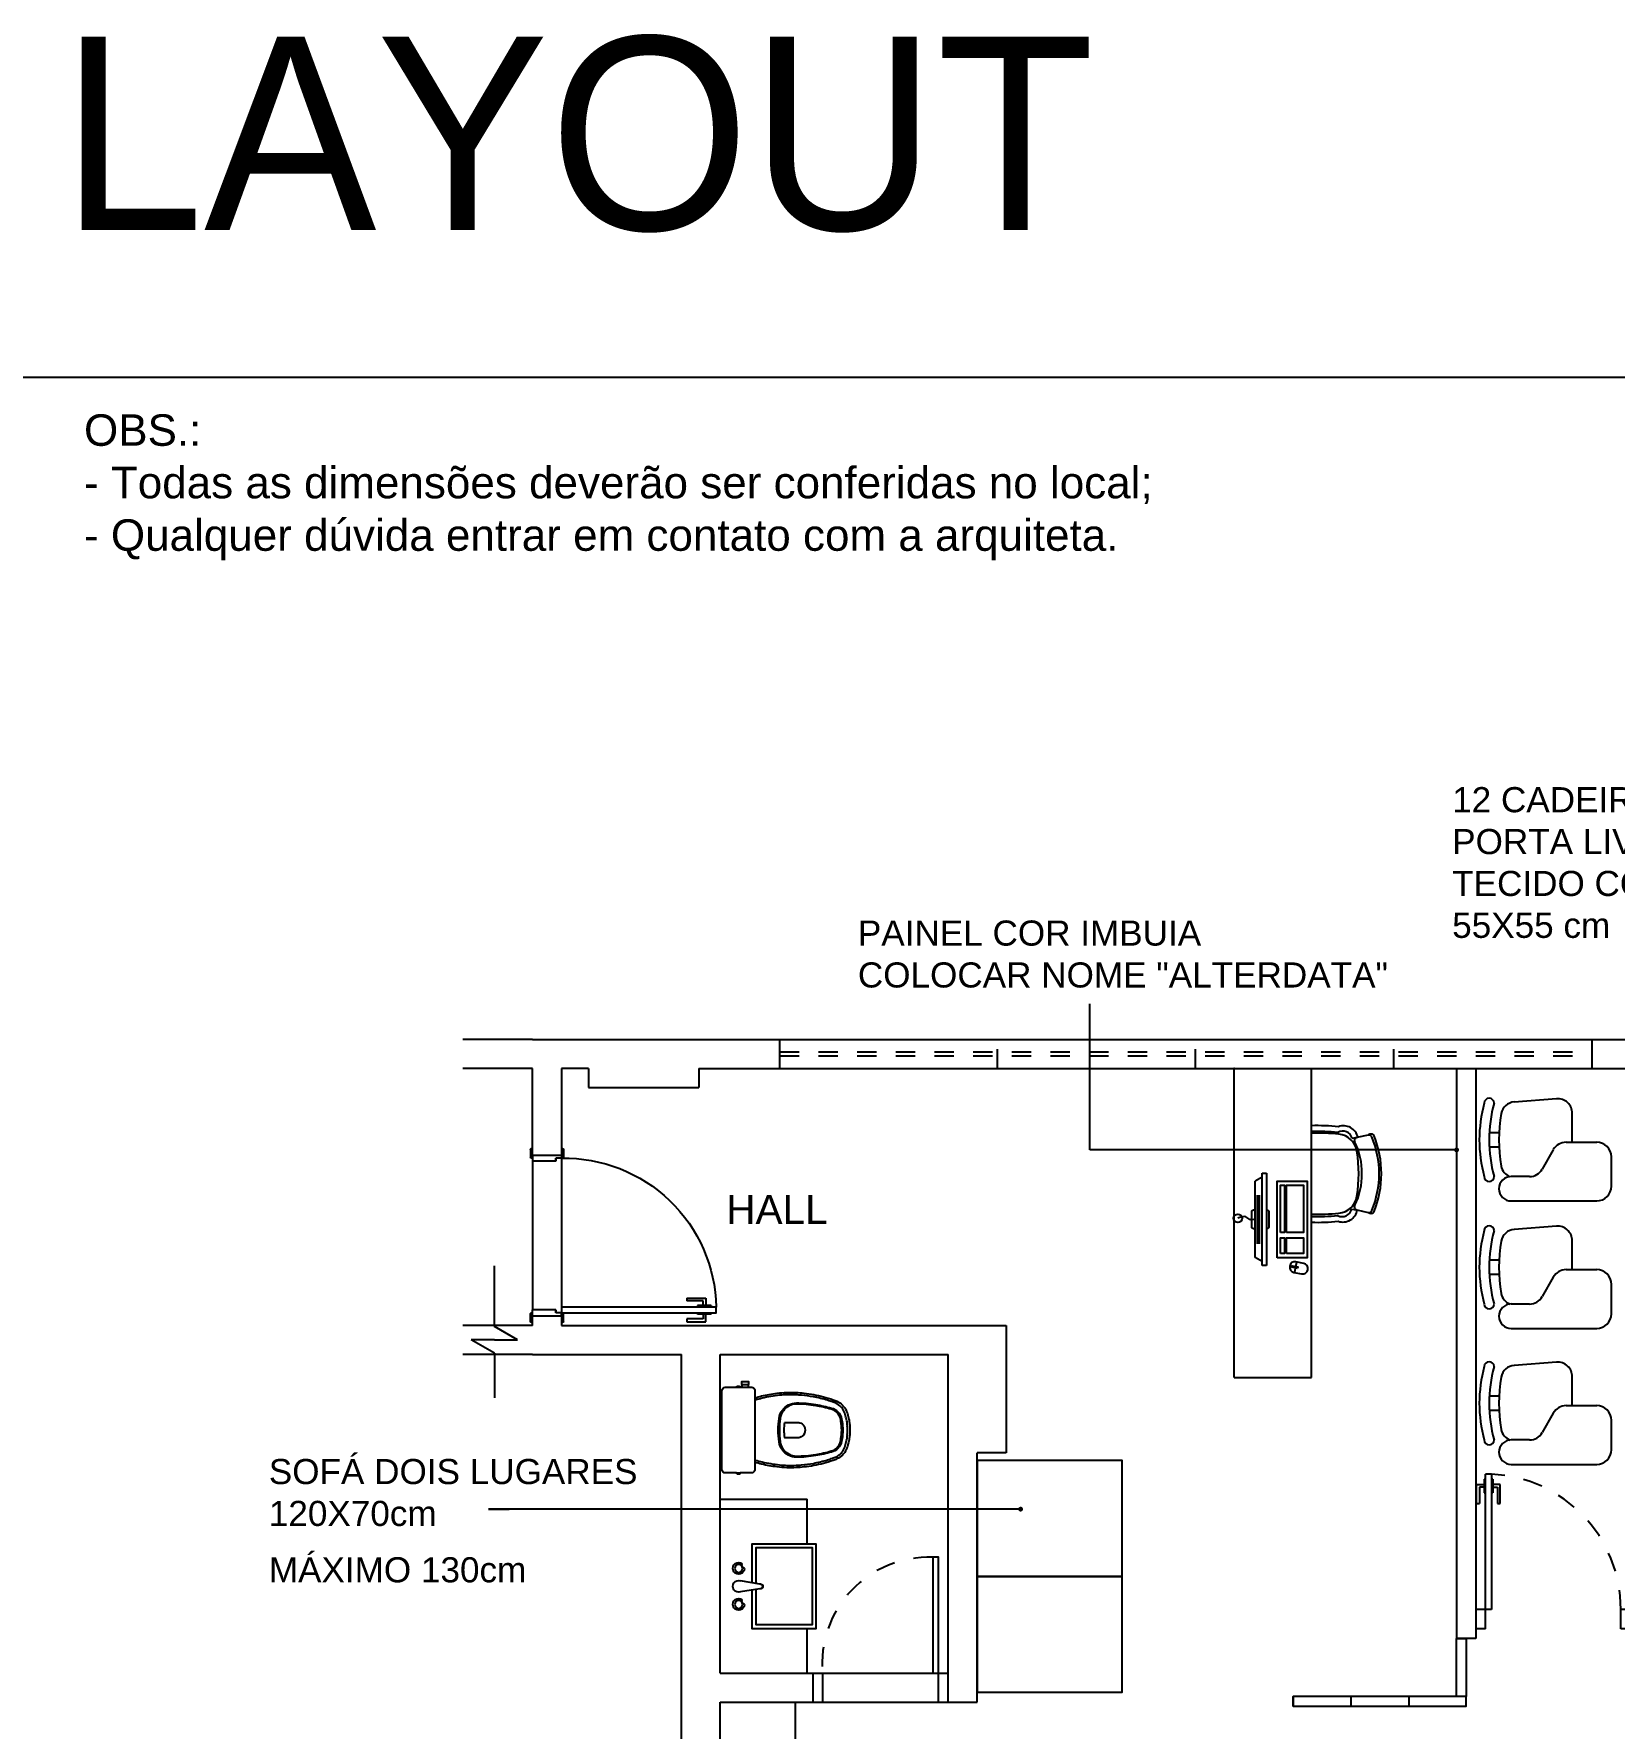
# Model space of a CAD drawing. Header units: millimetres. Extents: x 7034 to 7235, y -465 to -380.
# Drawn here: x 7082.37 to 7090.54, y -388.56 to -379.79 of the extents above; entities that cross this region are included whole.
import ezdxf

# ---------------------------------------------------------------- set-up
doc = ezdxf.new("R2010")
doc.units = ezdxf.units.MM
doc.header["$LTSCALE"] = 0.005
doc.linetypes.add('CONTINUO', pattern=[0])
doc.linetypes.add('DASHED', pattern=[19.05, 12.7, -6.35])
doc.layers.get('0').update_dxf_attribs({"linetype": 'CONTINUO'})
for name, color, linetype in [('- COTAS', 12, 'Continuous'), ('0-COTAS', 12, 'Continuous'), ('252', 252, 'Continuous'), ('ARQ-PEITORIAL', 4, 'Continuous'), ('ARQ-TEXTO', 3, 'Continuous'), ('ARQ_ALVENARIA', 6, 'Continuous'), ('ARQ_BLK_ESQUADR', 1, 'Continuous'), ('ARQ_ESQUADRIA', 5, 'Continuous'), ('ARQ_JANELAALTA', 150, 'DASHED'), ('ARQ_MOBILIARIO 1', 8, 'Continuous'), ('ARQ_SOLEIRA', 250, 'CONTINUO'), ('ARQ_TXT_AMBIENTE', 3, 'Continuous'), ('PORTA', 2, 'Continuous')]:
    doc.layers.add(name, color=color, linetype=linetype)
doc.layers.add('0-LAYOUT', color=250, linetype='Continuous', lineweight=25)
doc.layers.add('ARQ-TXT-GER', color=250, linetype='Continuous', lineweight=25)
doc.styles.add('50', font='ARIALN.TTF', dxfattribs={"height": 0.1})
doc.styles.add('ARIAL', font='arial.ttf', dxfattribs={"height": 2.5})
doc.styles.add('geometric', font='')
doc.styles.get("Standard").update_dxf_attribs({"font": 'arial.ttf'})
doc.styles.get('geometric').set_extended_font_data('Geometr415 Blk BT')
doc.dimstyles.new('50', dxfattribs={"dimscale": 0, "dimtxt": 0.1, "dimasz": 0.025, "dimexe": 0.05, "dimexo": 0.05, "dimgap": 0.01, "dimtad": 1, "dimdec": 0, "dimlfac": 100, "dimzin": 0, "dimdsep": 46, "dimtxsty": '50', "dimblk": 'DOT', "dimcen": 0.02, "dimclrd": 1, "dimclre": 1, "dimclrt": 7, "dimadec": 0, "dimazin": 0, "dimtfac": 1, "dimtdec": 0, "dimtofl": 0, "dimtmove": 2, "dimatfit": 2, "dimldrblk": 'DOT', "dimfxl": 0.05, "dimtolj": 1, "dimtzin": 0, "dimlwd": -1, "dimarcsym": 0})

# ---------------------------------------------------------------- blocks, each defined once
blk = doc.blocks.new('12110333')
at = {"layer": 'PORTA', "color": 1}
for p, q in [((-0.031, 0.7461), (0.008, 0.7461)), ((-0.031, 0.6481), (-0.031, 0.7461)), ((-0.017, 0.7321), (-0.017, 0.6621)), ((0.008, 0.7321), (-0.017, 0.7321)), ((0.008, 0.7741), (0.015, 0.7741)), ((0.008, 0.7741), (0.008, 0.7041)), ((0.008, 0.7041), (0.015, 0.7041)), ((0.052, 0.7741), (0.045, 0.7741)), ((0.052, 0.7041), (0.045, 0.7041)), ((0.052, 0.7741), (0.052, 0.7041)), ((0.091, 0.7461), (0.052, 0.7461)), ((0.052, 0.7321), (0.077, 0.7321)), ((0.077, 0.7321), (0.077, 0.6621)), ((0.091, 0.6481), (0.091, 0.7461)), ((-0.017, 0.6481), (-0.031, 0.6481)), ((-0.017, 0.6621), (-0.017, 0.6481)), ((-0.017, 0.6621), (-0.017, 0.6621)), ((0.077, 0.6621), (0.077, 0.6621)), ((0.077, 0.6621), (0.077, 0.6481)), ((0.091, 0.6481), (0.077, 0.6481)), ((0.815, 0), (0.015, 0)), ((0.8, -0.15), (0.03, -0.15))]:
    blk.add_line(p, q, dxfattribs=at)
at = {"layer": 'PORTA'}
for p, q in [((-0.035, 0.005), (-0.035, 0)), ((-0.03, 0.01), (0.01, 0.01)), ((0, 0), (0.015, 0)), ((0.015, 0), (0.015, -0.03)), ((0.815, 0.005), (0.815, 0)), ((0.83, 0), (0.815, 0)), ((0.815, 0), (0.815, -0.03)), ((0.86, 0.01), (0.82, 0.01)), ((0.865, 0.005), (0.865, 0)), ((0.03, -0.03), (0.015, -0.03)), ((0.015, -0.03), (0.03, -0.03)), ((0.03, -0.03), (0.03, -0.15)), ((0.815, -0.03), (0.8, -0.03)), ((0.8, -0.03), (0.815, -0.03)), ((0.8, -0.03), (0.8, -0.15)), ((-0.035, -0.15), (-0.035, -0.15)), ((-0.035, -0.15), (-0.035, -0.155)), ((-0.03, -0.16), (0.01, -0.16)), ((0, -0.15), (0.03, -0.15)), ((0.015, -0.15), (0.015, -0.155)), ((0.83, -0.15), (0.8, -0.15)), ((0.815, -0.15), (0.815, -0.155)), ((0.86, -0.16), (0.82, -0.16)), ((0.865, -0.15), (0.865, -0.155)), ((0.865, -0.15), (0.865, -0.15))]:
    blk.add_line(p, q, dxfattribs=at)
at = {"layer": 'PORTA', "color": 3}
blk.add_lwpolyline([(0.015, 0), (0.015, 0.8), (0.045, 0.8), (0.045, 0)], close=True, dxfattribs=at)
at = {"layer": 'PORTA', "color": 1}
blk.add_arc((0.03, 0.015), 0.7851, 358.90531, 88.90531, dxfattribs=at)
at = {"layer": 'PORTA'}
for centre, start, end in [((-0.03, 0.005), 90, 180), ((0.01, 0.005), 0, 90), ((0.82, 0.005), 90, 180), ((0.86, 0.005), 0, 90), ((-0.03, -0.155), 180, 270), ((0.01, -0.155), 270, 0), ((0.82, -0.155), 180, 270), ((0.86, -0.155), 270, 0)]:
    blk.add_arc(centre, 0.005, start, end, dxfattribs=at)
blk = doc.blocks.new('A$C778229A4')
at = {"layer": '0-LAYOUT', "linetype": 'Continuous'}
for p, q in [((557, 738), (252, 714)), ((671, 423), (671, 632)), ((72, 494), (142, 494)), ((142, 388), (72, 388)), ((534, 370), (454, 230)), ((847, 423), (626, 423)), ((953, 106), (953, 318)), ((362, 176), (230, 176)), ((230, 0), (847, 0))]:
    blk.add_line(p, q, dxfattribs=at)
for centre, radius, start, end in [((71, 706), 35.3, 0, 180), ((565, 632), 106, 0, 94.3987), ((1004, 441), 1004, 164.7235, 195.2765), ((1075, 441), 1004, 164.7235, 195.2765), ((1284, 441), 1143, 170.4765, 189.5235), ((261, 609), 106, 94.3987, 168.3055), ((626, 318), 106, 90, 150.2551), ((847, 318), 106, 0, 90), ((261, 273), 106, 191.6945, 247.1849), ((71, 176), 35.3, 180, 0), ((230, 88), 88.2, 90, 270), ((362, 282), 106, 270, 330.2551), ((847, 106), 106, 270, 0)]:
    blk.add_arc(centre, radius, start, end, dxfattribs=at)
blk = doc.blocks.new('cbtorb2')
at = {"layer": '252'}
for p, q in [((-0.01, -0.0904), (-0.0237, -0.0081)), ((0.01, -0.0904), (0.0237, -0.0081)), ((-0.0088, -0.0975), (-0.01, -0.0904)), ((0.0088, -0.0975), (0.01, -0.0904))]:
    blk.add_line(p, q, dxfattribs=at)
for centre in [(-0.0774, 0), (0.0774, 0)]:
    blk.add_circle(centre, 0.017, dxfattribs=at)
for centre, radius, start, end in [((-0.0774, 0), 0.025, 341.15128, 198.84872), ((0, 0), 0.025, 341.15128, 198.84872), ((0.0774, 0), 0.025, 341.15128, 198.84872), ((-0.0774, 0), 0.025, 198.84872, 216.2316), ((-0.0927, -0.0318), 0.0177, 22.74719, 105.65624), ((-0.0774, 0), 0.025, 272.17183, 341.15128), ((0.0774, 0), 0.025, 198.84872, 216.2316), ((0.062, -0.0318), 0.0177, 22.74719, 105.65624), ((0.0774, 0), 0.025, 272.17183, 341.15128), ((0, -0.0938), 0.0106, 161.28454, 18.71546), ((0, -0.0922), 0.0103, 210.80459, 329.19541)]:
    blk.add_arc(centre, radius, start, end, dxfattribs=at)
blk = doc.blocks.new('Baci01p')
for points in [[(0.17, 0), (0.17, 0.205, 0.059373), (0.1695, 0.2098, 0.333509), (0.154, 0.222), (0.1355, 0.222), (0.1045, 0.222), (0.094, 0.222), (0.094, 0.2248, 0.252251), (0.0939, 0.2251, 0.160103), (0.085, 0.228, 0.160103), (0.0761, 0.2251, 0.252251), (0.076, 0.2248), (0.076, 0.222), (0.017, 0.222, 0.327853), (0.0003, 0.2069, 0.087637), (0, 0.2038), (0, 0), (0, -0.2038, 0.087637), (0.0003, -0.2069, 0.327853), (0.017, -0.222), (0.076, -0.222), (0.076, -0.2248, 0.252251), (0.0761, -0.2251, 0.160103), (0.085, -0.228, 0.160103), (0.0939, -0.2251, 0.252251), (0.094, -0.2248), (0.094, -0.222), (0.1045, -0.222), (0.1045, -0.236), (0.102, -0.236), (0.102, -0.252), (0.12, -0.252), (0.138, -0.252), (0.138, -0.236), (0.1355, -0.236), (0.1355, -0.222), (0.154, -0.222, 0.333509), (0.1695, -0.2098, 0.059373), (0.17, -0.205)], [(0.291, 0, 0.041331), (0.2956, -0.0608, 0.129345), (0.3127, -0.1036, 0.234638), (0.385, -0.1405, 0.044666), (0.486, -0.1319, 0.031515), (0.5665, -0.1138, 0.151063), (0.5993, -0.0952, 0.148094), (0.6192, -0.0588, 0.031073), (0.6214, -0.0451, 0.035055), (0.6255, 0, 0.035055), (0.6214, 0.0451, 0.031073), (0.6192, 0.0588, 0.148094), (0.5993, 0.0952, 0.151063), (0.5665, 0.1138, 0.031515), (0.486, 0.1319, 0.044666), (0.385, 0.1405, 0.234638), (0.3127, 0.1036, 0.129345), (0.2956, 0.0608, 0.041331)], [(0.297, 0, -0.041434), (0.3015, 0.06, -0.129651), (0.3175, 0.1, -0.234583), (0.385, 0.1345, -0.044678), (0.485, 0.126, -0.031614), (0.565, 0.108, -0.152477), (0.595, 0.091, -0.148725), (0.6134, 0.0575, -0.031624), (0.6155, 0.0444, -0.035113), (0.6195, 0, -0.035113), (0.6155, -0.0444, -0.031624), (0.6134, -0.0575, -0.148725), (0.595, -0.091, -0.152477), (0.565, -0.108, -0.031614), (0.485, -0.126, -0.044678), (0.385, -0.1345, -0.234583), (0.3175, -0.1, -0.129651), (0.3015, -0.06, -0.041434)], [(0.391, -0.04, 0.164444), (0.415, -0.032, 0.245936), (0.43, 0, 0.245936), (0.415, 0.032, 0.164444), (0.391, 0.04), (0.326, 0.04, 0.108885), (0.326, -0.04)]]:
    blk.add_lwpolyline(points, format="xyb", close=True)
for points in [[(0.076, 0.222), (0.094, 0.222)], [(0.093, 0.2245), (0.085, 0.2245), (0.077, 0.2245)], [(0.076, -0.222), (0.094, -0.222)], [(0.093, -0.2245), (0.085, -0.2245), (0.077, -0.2245)], [(0.1045, -0.222), (0.1355, -0.222)], [(0.1045, -0.236), (0.12, -0.236), (0.1355, -0.236)]]:
    blk.add_lwpolyline(points)
for points in [[(0.17, -0.167, -0.003882), (0.205, -0.1765, 0.024258), (0.285, -0.1905, 0.02486), (0.335, -0.1945, 0.033324), (0.385, -0.194, 0.02486), (0.425, -0.191, 0.012268), (0.475, -0.184, 0.015806), (0.525, -0.1725, 0.026699), (0.575, -0.157, 0.021919), (0.595, -0.1495, 0.174675), (0.6435, -0.1, 0.045452), (0.653, -0.07, 0.022856), (0.6562, -0.0571, 0.041289), (0.6602, -0.0304, 0.052091), (0.6606, -0.0228, 0.04333), (0.661, 0, 0.04333), (0.6606, 0.0228, 0.052091), (0.6602, 0.0304, 0.041289), (0.6562, 0.0571, 0.022856), (0.653, 0.07, 0.045452), (0.6435, 0.1, 0.174675), (0.595, 0.1495, 0.021919), (0.575, 0.157, 0.026699), (0.525, 0.1725, 0.015806), (0.475, 0.184, 0.012268), (0.425, 0.191, 0.02486), (0.385, 0.194, 0.033324), (0.335, 0.1945, 0.02486), (0.285, 0.1905, 0.024258), (0.205, 0.1765, -0.003882), (0.17, 0.167)], [(0.1731, 0.1554, 0.003849), (0.2079, 0.1649, -0.027799), (0.2984, 0.18, -0.018883), (0.3355, 0.1825, -0.033646), (0.3844, 0.182, -0.016781), (0.4106, 0.1805, -0.015438), (0.4729, 0.1722, -0.023716), (0.5465, 0.154, -0.013571), (0.5711, 0.1457, -0.02186), (0.59, 0.1386, -0.173345), (0.6325, 0.0952, -0.045814), (0.6414, 0.067, -0.024058), (0.6444, 0.0546, -0.042614), (0.6482, 0.029, -0.066108), (0.6485, 0.0226, -0.047154), (0.649, 0, -0.047154), (0.6485, -0.0226, -0.066108), (0.6482, -0.029, -0.042614), (0.6444, -0.0546, -0.024058), (0.6414, -0.067, -0.045814), (0.6325, -0.0952, -0.173345), (0.59, -0.1386, -0.02186), (0.5711, -0.1457, -0.013571), (0.5465, -0.154, -0.023716), (0.4729, -0.1722, -0.015438), (0.4106, -0.1805, -0.016781), (0.3844, -0.182, -0.033646), (0.3355, -0.1825, -0.018883), (0.2984, -0.18, -0.027799), (0.2079, -0.1649, 0.003849), (0.1731, -0.1554)]]:
    blk.add_lwpolyline(points, format="xyb")
blk = doc.blocks.new('A$C133811AD')
at = {"layer": 'ARQ_ESQUADRIA'}
for p, q in [((0.6553, 1.3467), (0.6943, 1.3467)), ((0.6553, 1.2487), (0.6553, 1.3467)), ((0.6943, 1.3327), (0.6693, 1.3327)), ((0.6693, 1.3327), (0.6693, 1.2627)), ((0.6943, 1.3747), (0.6943, 1.3047)), ((0.6943, 1.3747), (0.7013, 1.3747)), ((0.7313, 1.4007), (0.7013, 1.4007)), ((0.7013, 0.7007), (0.7013, 1.4007)), ((0.7313, 1.4007), (0.7313, 0.7007)), ((0.7383, 1.3747), (0.7313, 1.3747)), ((0.7383, 1.3747), (0.7383, 1.3047)), ((0.7773, 1.3467), (0.7383, 1.3467)), ((0.7383, 1.3327), (0.7633, 1.3327)), ((0.7633, 1.3327), (0.7633, 1.2627)), ((0.7773, 1.2487), (0.7773, 1.3467)), ((0.6553, 1.2487), (0.6693, 1.2487)), ((0.6693, 1.2627), (0.6693, 1.2627)), ((0.6693, 1.2627), (0.6693, 1.2487)), ((0.6943, 1.3047), (0.7013, 1.3047)), ((0.7383, 1.3047), (0.7313, 1.3047)), ((0.7633, 1.2627), (0.7633, 1.2487)), ((0.7633, 1.2627), (0.7633, 1.2627)), ((0.7633, 1.2487), (0.7773, 1.2487)), ((0.7013, 0.7007), (0.6513, 0.7007)), ((0.7013, 0.6007), (0.7013, 0.7007)), ((0.7313, 0.7007), (0.7013, 0.7007)), ((1.4013, 0.6007), (1.4013, 0.7007)), ((1.4513, 0.7007), (1.4013, 0.7007)), ((0.7013, 0.6007), (0.6513, 0.6007)), ((1.4513, 0.6007), (1.4013, 0.6007))]:
    blk.add_line(p, q, dxfattribs=at)
at = {"layer": 'ARQ_JANELAALTA'}
blk.add_arc((0.7007, 0.7007), 0.7007, 0, 87.4911, dxfattribs=at)
blk = doc.blocks.new('_DOT')
at = {"color": 0, "linetype": 'ByBlock'}
blk.add_line((-0.5, 0), (-1, 0), dxfattribs=at)
at = {"color": 0, "linetype": 'ByBlock', "const_width": 0.5}
blk.add_lwpolyline([(-0.25, 0, 1), (0.25, 0, 1)], format="xyb", close=True, dxfattribs=at)
blk = doc.blocks.new('DOT')
at = {"layer": 'ARQ-TEXTO', "color": 0, "linetype": 'ByBlock'}
blk.add_line((-0.5, 0), (-1, 0), dxfattribs=at)
at = {"layer": 'ARQ-TEXTO', "color": 0, "linetype": 'ByBlock', "const_width": 0.5}
blk.add_lwpolyline([(-0.25, 0, 1), (0.25, 0, 1)], format="xyb", close=True, dxfattribs=at)

msp = doc.modelspace()

# ---------------------------------------------------------------- linework, layer by layer
msp.add_lwpolyline([(7103.1864, -381.57), (7103.1864, -396.42), (7082.1864, -396.42), (7082.1864, -381.57)], close=True)
at = {"layer": '252'}
for p, q in [((7089.189, -385.5086), (7089.2186, -385.5039)), ((7089.2726, -385.4921), (7089.2136, -385.505)), ((7088.7243, -385.7101), (7088.6872, -385.7309)), ((7088.6872, -386.1257), (7088.6872, -385.7309)), ((7088.7243, -385.6894), (7088.7462, -385.6894)), ((7088.7243, -386.1672), (7088.7243, -385.6894)), ((7088.7462, -385.6894), (7088.7462, -386.1672)), ((7088.7138, -385.8077), (7088.6944, -385.8077)), ((7088.7138, -385.8139), (7088.6944, -385.8139)), ((7088.7138, -385.8202), (7088.6944, -385.8202)), ((7088.7138, -385.8264), (7088.6944, -385.8264)), ((7088.7138, -385.8327), (7088.6944, -385.8327)), ((7088.7138, -385.8389), (7088.6944, -385.8389)), ((7088.7138, -385.8452), (7088.6944, -385.8452)), ((7088.7138, -385.8514), (7088.6944, -385.8514)), ((7088.7138, -385.8577), (7088.6944, -385.8577)), ((7088.7138, -385.8639), (7088.6944, -385.8639)), ((7088.7138, -385.8702), (7088.6944, -385.8702)), ((7088.7138, -385.8764), (7088.6944, -385.8764)), ((7088.7138, -385.8827), (7088.6944, -385.8827)), ((7088.7138, -385.8889), (7088.6944, -385.8889)), ((7088.7138, -385.8952), (7088.6944, -385.8952)), ((7088.7138, -385.9014), (7088.6944, -385.9014)), ((7088.7138, -385.9077), (7088.6944, -385.9077)), ((7088.7138, -385.9139), (7088.6944, -385.9139)), ((7088.7138, -385.9202), (7088.6944, -385.9202)), ((7089.1863, -385.875), (7089.2136, -385.8791)), ((7089.2136, -385.8791), (7089.2726, -385.8921)), ((7088.7138, -385.9264), (7088.6944, -385.9264)), ((7088.7138, -385.9327), (7088.6944, -385.9327)), ((7088.7138, -385.9389), (7088.6944, -385.9389)), ((7088.7138, -385.9452), (7088.6944, -385.9452)), ((7088.7138, -385.9514), (7088.6944, -385.9514)), ((7088.7138, -385.9577), (7088.6944, -385.9577)), ((7088.7138, -385.9639), (7088.6944, -385.9639)), ((7088.7138, -385.9702), (7088.6944, -385.9702)), ((7088.7138, -385.9764), (7088.6944, -385.9764)), ((7088.7138, -385.9827), (7088.6944, -385.9827)), ((7088.7138, -385.9889), (7088.6944, -385.9889)), ((7088.7138, -385.9952), (7088.6944, -385.9952)), ((7088.7138, -386.0014), (7088.6944, -386.0014)), ((7088.7138, -386.0077), (7088.6944, -386.0077)), ((7088.7138, -386.0139), (7088.6944, -386.0139)), ((7088.7138, -386.0202), (7088.6944, -386.0202)), ((7088.7138, -386.0264), (7088.6944, -386.0264)), ((7088.7138, -386.0327), (7088.6944, -386.0327)), ((7088.7138, -386.0389), (7088.6944, -386.0389)), ((7088.7138, -386.0452), (7088.6944, -386.0452)), ((7088.7138, -386.0514), (7088.6944, -386.0514)), ((7088.7243, -386.1465), (7088.6872, -386.1257)), ((7088.7462, -386.1672), (7088.7243, -386.1672)), ((7088.8774, -386.1725), (7088.866, -386.1703)), ((7088.8922, -386.2038), (7088.8968, -386.1803)), ((7088.8983, -386.1726), (7088.9028, -386.1491)), ((7088.9385, -386.156), (7088.8987, -386.1483)), ((7088.888, -386.203), (7088.9278, -386.2107))]:
    msp.add_line(p, q, dxfattribs=at)
for points in [[(7088.8016, -386.1275), (7088.8016, -385.7305), (7088.9561, -385.7305), (7088.9561, -386.1275)], [(7088.8184, -385.9965), (7088.8184, -385.7507), (7088.8388, -385.7507), (7088.8388, -385.9965)], [(7088.8493, -385.9965), (7088.8493, -385.7507), (7088.9372, -385.7507), (7088.9372, -385.9965)], [(7088.8184, -386.1052), (7088.8184, -386.0233), (7088.8388, -386.0233), (7088.8388, -386.1052)], [(7088.8493, -386.1052), (7088.8493, -386.0233), (7088.9372, -386.0233), (7088.9372, -386.1052)], [(7088.9061, -386.1821), (7088.8767, -386.1763), (7088.8781, -386.1687), (7088.9075, -386.1744)]]:
    msp.add_lwpolyline(points, close=True, dxfattribs=at)
for points in [[(7088.6872, -385.977), (7088.6787, -385.977, -0.414214), (7088.6702, -385.9685), (7088.6702, -385.8881, -0.414214), (7088.6787, -385.8796), (7088.6872, -385.8796)], [(7088.7462, -385.8796), (7088.7493, -385.8796, -0.414214), (7088.7577, -385.8881), (7088.7577, -385.9685, -0.414214), (7088.7493, -385.977), (7088.7462, -385.977)]]:
    msp.add_lwpolyline(points, format="xyb", dxfattribs=at)
for points in [[(7086.0856, -387.8092), (7086.0856, -387.6069), (7086.4156, -387.6069), (7086.4156, -388.0469), (7086.0856, -388.0469), (7086.0856, -387.8462)], [(7086.1056, -387.8125), (7086.1056, -387.6269), (7086.3956, -387.6269), (7086.3956, -388.0269), (7086.1056, -388.0269), (7086.1056, -387.8428)]]:
    msp.add_lwpolyline(points, dxfattribs=at)
msp.add_circle((7088.5979, -385.9229), 0.0222, dxfattribs=at)
for centre, radius, start, end in [((7089.011, -386.502), 1.0586, 84.19053, 91.71423), ((7089.011, -386.502), 1.0286, 84.19053, 91.76424), ((7089.0154, -386.5209), 1.0386, 84.19053, 91.99172), ((7089.1408, -385.5214), 0.0499, 14.97118, 120.98374), ((7089.1444, -385.52), 0.0759, 12.2643, 110.27934), ((7089.1098, -385.5926), 0.1055, 8.91059, 84.19053), ((7089.2171, -385.5212), 0.0166, 102.3844, 207.7352), ((7088.9217, -385.6766), 0.3172, 357.20491, 27.7352), ((7089.2761, -385.5083), 0.0166, 21.98129, 102.3844), ((7089.2867, -385.5057), 0.0188, 29.38483, 132.2015), ((7088.8116, -385.6958), 0.5175, 0.41024, 21.98129), ((7088.8231, -385.6902), 0.5175, 359.79295, 21.98129), ((7088.4753, -385.6921), 0.7478, 351.08941, 8.91059), ((7088.9217, -385.7076), 0.3172, 332.2648, 2.79509), ((7088.8116, -385.6884), 0.5175, 338.01871, 359.58976), ((7088.8231, -385.694), 0.5175, 338.01871, 0.20705), ((7089.1098, -385.7916), 0.1055, 275.80947, 351.08941), ((7089.0154, -384.8633), 1.0386, 268.00828, 275.80947), ((7089.0101, -384.8852), 1.0286, 268.28422, 275.80947), ((7089.1377, -385.8647), 0.0497, 241.77988, 348.04087), ((7089.141, -385.866), 0.0762, 251.80859, 349.65543), ((7089.2171, -385.8629), 0.0166, 152.2648, 257.6156), ((7089.2761, -385.8759), 0.0166, 257.6156, 338.01871), ((7089.2867, -385.8785), 0.0188, 227.7985, 330.61517), ((7089.0101, -384.8852), 1.0586, 268.33285, 275.80947), ((7088.8934, -386.1756), 0.0279, 78.99109, 258.99109), ((7088.9331, -386.1834), 0.0279, 258.99109, 78.99109)]:
    msp.add_arc(centre, radius, start, end, dxfattribs=at)
msp.add_spline([(7088.6872, -385.9283), (7088.6594, -385.9283), (7088.64, -385.9155), (7088.5979, -385.9229)], degree=3, dxfattribs=at)
at = {"layer": 'ARQ-PEITORIAL'}
for p, q in [((7089.7293, -385.1469), (7089.7293, -388.0969)), ((7089.8293, -385.1469), (7089.8293, -388.0969)), ((7084.7523, -386.4822), (7084.7523, -386.1685)), ((7084.8723, -386.5514), (7084.7523, -386.4822)), ((7084.7523, -386.5514), (7084.6323, -386.5514)), ((7084.7523, -386.6207), (7084.6323, -386.5514)), ((7084.7523, -386.5514), (7084.8723, -386.5514)), ((7084.7523, -386.6207), (7084.7523, -386.8511)), ((7089.8293, -388.0969), (7089.7293, -388.0969))]:
    msp.add_line(p, q, dxfattribs=at)
at = {"layer": 'ARQ_ALVENARIA'}
for p, q in [((7084.9493, -384.9969), (7084.5883, -384.9969)), ((7084.9493, -384.9969), (7101.1793, -384.9969)), ((7086.2293, -385.1469), (7086.2293, -384.9969)), ((7090.4293, -384.9969), (7090.4293, -385.1469)), ((7084.9493, -385.1469), (7084.5883, -385.1469)), ((7084.9493, -385.5969), (7084.9493, -385.1469)), ((7085.0993, -385.1469), (7085.0993, -385.5969)), ((7085.2393, -385.1469), (7085.0993, -385.1469)), ((7085.2393, -385.1469), (7085.2393, -385.2469)), ((7085.8093, -385.1469), (7090.7293, -385.1469)), ((7085.8093, -385.1469), (7085.8093, -385.2469)), ((7085.2393, -385.2469), (7085.8093, -385.2469)), ((7084.9493, -385.5969), (7085.0993, -385.5969)), ((7084.9493, -386.4269), (7085.0993, -386.4269)), ((7084.9493, -386.4769), (7084.9493, -386.4269)), ((7085.0993, -386.4269), (7085.0993, -386.4769)), ((7084.9493, -386.4769), (7084.5883, -386.4769)), ((7085.0993, -386.4769), (7087.3993, -386.4769)), ((7087.3993, -386.4769), (7087.3993, -387.1369)), ((7084.9493, -386.6269), (7084.5883, -386.6269)), ((7084.9493, -386.6269), (7085.7193, -386.6269)), ((7085.7193, -392.1869), (7085.7193, -386.6269)), ((7085.9193, -386.6269), (7087.0993, -386.6269)), ((7085.9193, -388.2769), (7085.9193, -386.6269)), ((7087.0993, -388.4269), (7087.0993, -386.6269)), ((7087.2493, -388.4269), (7087.2493, -387.1369)), ((7087.3993, -387.1369), (7087.2493, -387.1369)), ((7085.9193, -388.2769), (7086.3993, -388.2769)), ((7086.3993, -388.2769), (7086.3993, -388.4269)), ((7085.9193, -389.4169), (7085.9193, -388.4269)), ((7085.9193, -388.4269), (7086.3993, -388.4269)), ((7087.0993, -388.4269), (7087.2493, -388.4269))]:
    msp.add_line(p, q, dxfattribs=at)
at = {"layer": 'ARQ_ESQUADRIA'}
for p, q in [((7086.3993, -388.2769), (7086.4493, -388.2769)), ((7087.0493, -388.4269), (7087.0493, -388.2769)), ((7087.0493, -388.2769), (7087.0993, -388.2769)), ((7086.3993, -388.4269), (7086.4493, -388.4269)), ((7087.0493, -388.4269), (7087.0993, -388.4269))]:
    msp.add_line(p, q, dxfattribs=at)
for points in [[(7087.0493, -388.2769), (7087.0493, -387.6769), (7087.0193, -387.6769), (7087.0193, -388.2769), (7087.0493, -388.2769)], [(7086.4493, -388.2769), (7086.4493, -388.4269)]]:
    msp.add_lwpolyline(points, dxfattribs=at)
at = {"layer": 'ARQ_JANELAALTA', "ltscale": 0.5}
for p, q in [((7087.3543, -385.1469), (7087.3543, -384.9969)), ((7088.3793, -385.1469), (7088.3793, -384.9969)), ((7089.4043, -385.1469), (7089.4043, -384.9969)), ((7086.2293, -385.0619), (7090.4293, -385.0619)), ((7086.2293, -385.0819), (7090.4293, -385.0819))]:
    msp.add_line(p, q, dxfattribs=at)
at = {"layer": 'ARQ_JANELAALTA'}
msp.add_arc((7086.9993, -388.2286), 0.5521, 87.92655, 185.01106, dxfattribs=at)
at = {"layer": 'ARQ_JANELAALTA', "ltscale": 0.5}
for p in [(7088.5793, -385.1469), (7089.4043, -385.1469)]:
    msp.add_point(p, dxfattribs=at)
at = {"layer": 'ARQ_MOBILIARIO 1', "linetype": 'Continuous'}
for p, q in [((7088.5793, -386.7469), (7088.5793, -385.1469)), ((7088.5793, -385.1469), (7088.9793, -385.1469)), ((7088.9793, -386.7469), (7088.9793, -385.1469)), ((7088.5793, -386.7469), (7088.9793, -386.7469)), ((7085.9193, -387.3769), (7086.3693, -387.3769)), ((7086.3693, -387.6069), (7086.3693, -387.3769)), ((7086.3693, -388.2769), (7086.3693, -388.0469)), ((7086.3094, -388.6738), (7086.3094, -388.4269)), ((7088.8837, -388.4482), (7088.8837, -388.3969)), ((7089.1837, -388.4482), (7089.1837, -388.3969)), ((7089.4837, -388.4482), (7089.4837, -388.3969))]:
    msp.add_line(p, q, dxfattribs=at)
for points in [[(7087.2493, -387.7757), (7087.9993, -387.7757), (7087.9993, -387.1757), (7087.2493, -387.1757)], [(7087.2493, -388.3757), (7087.9993, -388.3757), (7087.9993, -387.7757), (7087.2493, -387.7757)], [(7089.7793, -388.0969), (7089.7793, -388.3969), (7089.7293, -388.3969), (7089.7293, -388.0969)], [(7089.7793, -388.3969), (7088.8837, -388.3969), (7088.8837, -388.4482), (7089.7793, -388.4482)]]:
    msp.add_lwpolyline(points, close=True, dxfattribs=at)
at = {"layer": 'ARQ_SOLEIRA'}
for p, q in [((7086.3993, -388.2769), (7087.0993, -388.2769)), ((7086.3993, -388.4269), (7087.0993, -388.4269))]:
    msp.add_line(p, q, dxfattribs=at)

# ---------------------------------------------------------------- block references
at = {"layer": '- COTAS'}
msp.add_blockref('A$C133811AD', (7089.178, -388.6475), dxfattribs=at)
at = {"layer": '0-LAYOUT', "xscale": 0.0007168438189785798, "yscale": 0.0007168438189785798, "zscale": 0.0007168438189785798}
for p in [(7089.8471, -385.8331), (7089.8471, -386.4926), (7089.8471, -387.1962)]:
    msp.add_blockref('A$C778229A4', p, dxfattribs=at)
at = {"layer": '252', "xscale": -1.203670021924481, "yscale": 1.203670021924481, "zscale": 1.203670021924481, "rotation": 90}
msp.add_blockref('cbtorb2', (7086.0156, -387.8277), dxfattribs=at)
at = {"layer": 'ARQ_BLK_ESQUADR', "xscale": -1, "rotation": 270}
msp.add_blockref('12110333', (7085.0993, -386.4269), dxfattribs=at)
at = {"layer": 'ARQ_MOBILIARIO 1', "linetype": 'Continuous', "xscale": -1, "rotation": 180}
msp.add_blockref('Baci01p', (7085.9293, -387.0188), dxfattribs=at)

# ---------------------------------------------------------------- texts
at = {"layer": 'ARQ-PEITORIAL', "insert": (7082.5065, -379.8089), "char_height": 1, "attachment_point": 1, "style": 'geometric'}
msp.add_mtext_dynamic_manual_height_columns('LAYOUT', width=13.888435, gutter_width=12.5, heights=[0], dxfattribs=at)
at = {"layer": 'ARQ-TXT-GER', "insert": (7082.6292, -381.7627), "char_height": 0.162928, "width": 6.254522, "attachment_point": 1, "style": 'ARIAL'}
msp.add_mtext('OBS.:\\P- Todas as dimensões deverão ser conferidas no local;\\P- Qualquer dúvida entrar em contato com a arquiteta.', dxfattribs=at)
at = {"layer": 'ARQ_TXT_AMBIENTE', "attachment_point": 1}
for s, width, gutter_width, heights, insert, char_height in [('12 CADEIRAS UNIVERSITÁRIA COM PORTA LIVROS REVESTIDA COM TECIDO COR PRETA\\P55X55 cm', 3.147753, 12.5, [0], (7089.7066, -383.6917), 0.13), ('PAINEL COR IMBUIA\\PCOLOCAR NOME "ALTERDATA"', 2.951385, 12.5, [0.6776], (7086.6324, -384.3819), 0.13), ('\\pi0.98846;    HALL', 2.72651, 12.5, [0], (7084.7303, -385.8019), 0.15), ('SOFÁ DOIS LUGARES  120X70cm', 1.99796, 0, [1.1935], (7083.5852, -387.1683), 0.13), ('MÁXIMO 130cm', 1.696899, 0, [0.2698], (7083.5852, -387.6767), 0.13)]:
    msp.add_mtext_dynamic_manual_height_columns(s, width=width, gutter_width=gutter_width, heights=heights, dxfattribs=dict(at, insert=insert, char_height=char_height))

# ---------------------------------------------------------------- leaders
at = {"layer": '0-COTAS'}
for points in [[(7089.7293, -385.5689), (7087.8325, -385.5689), (7087.8325, -384.8127)], [(7087.4741, -387.4279), (7084.7224, -387.4279), (7084.8282, -387.4279)]]:
    msp.add_leader(points, dimstyle='50', override={"dimscale": 1, "dimtad": 0, "dimldrblk": 'DOT'}, dxfattribs=at)

doc.saveas('drawing.dxf')
